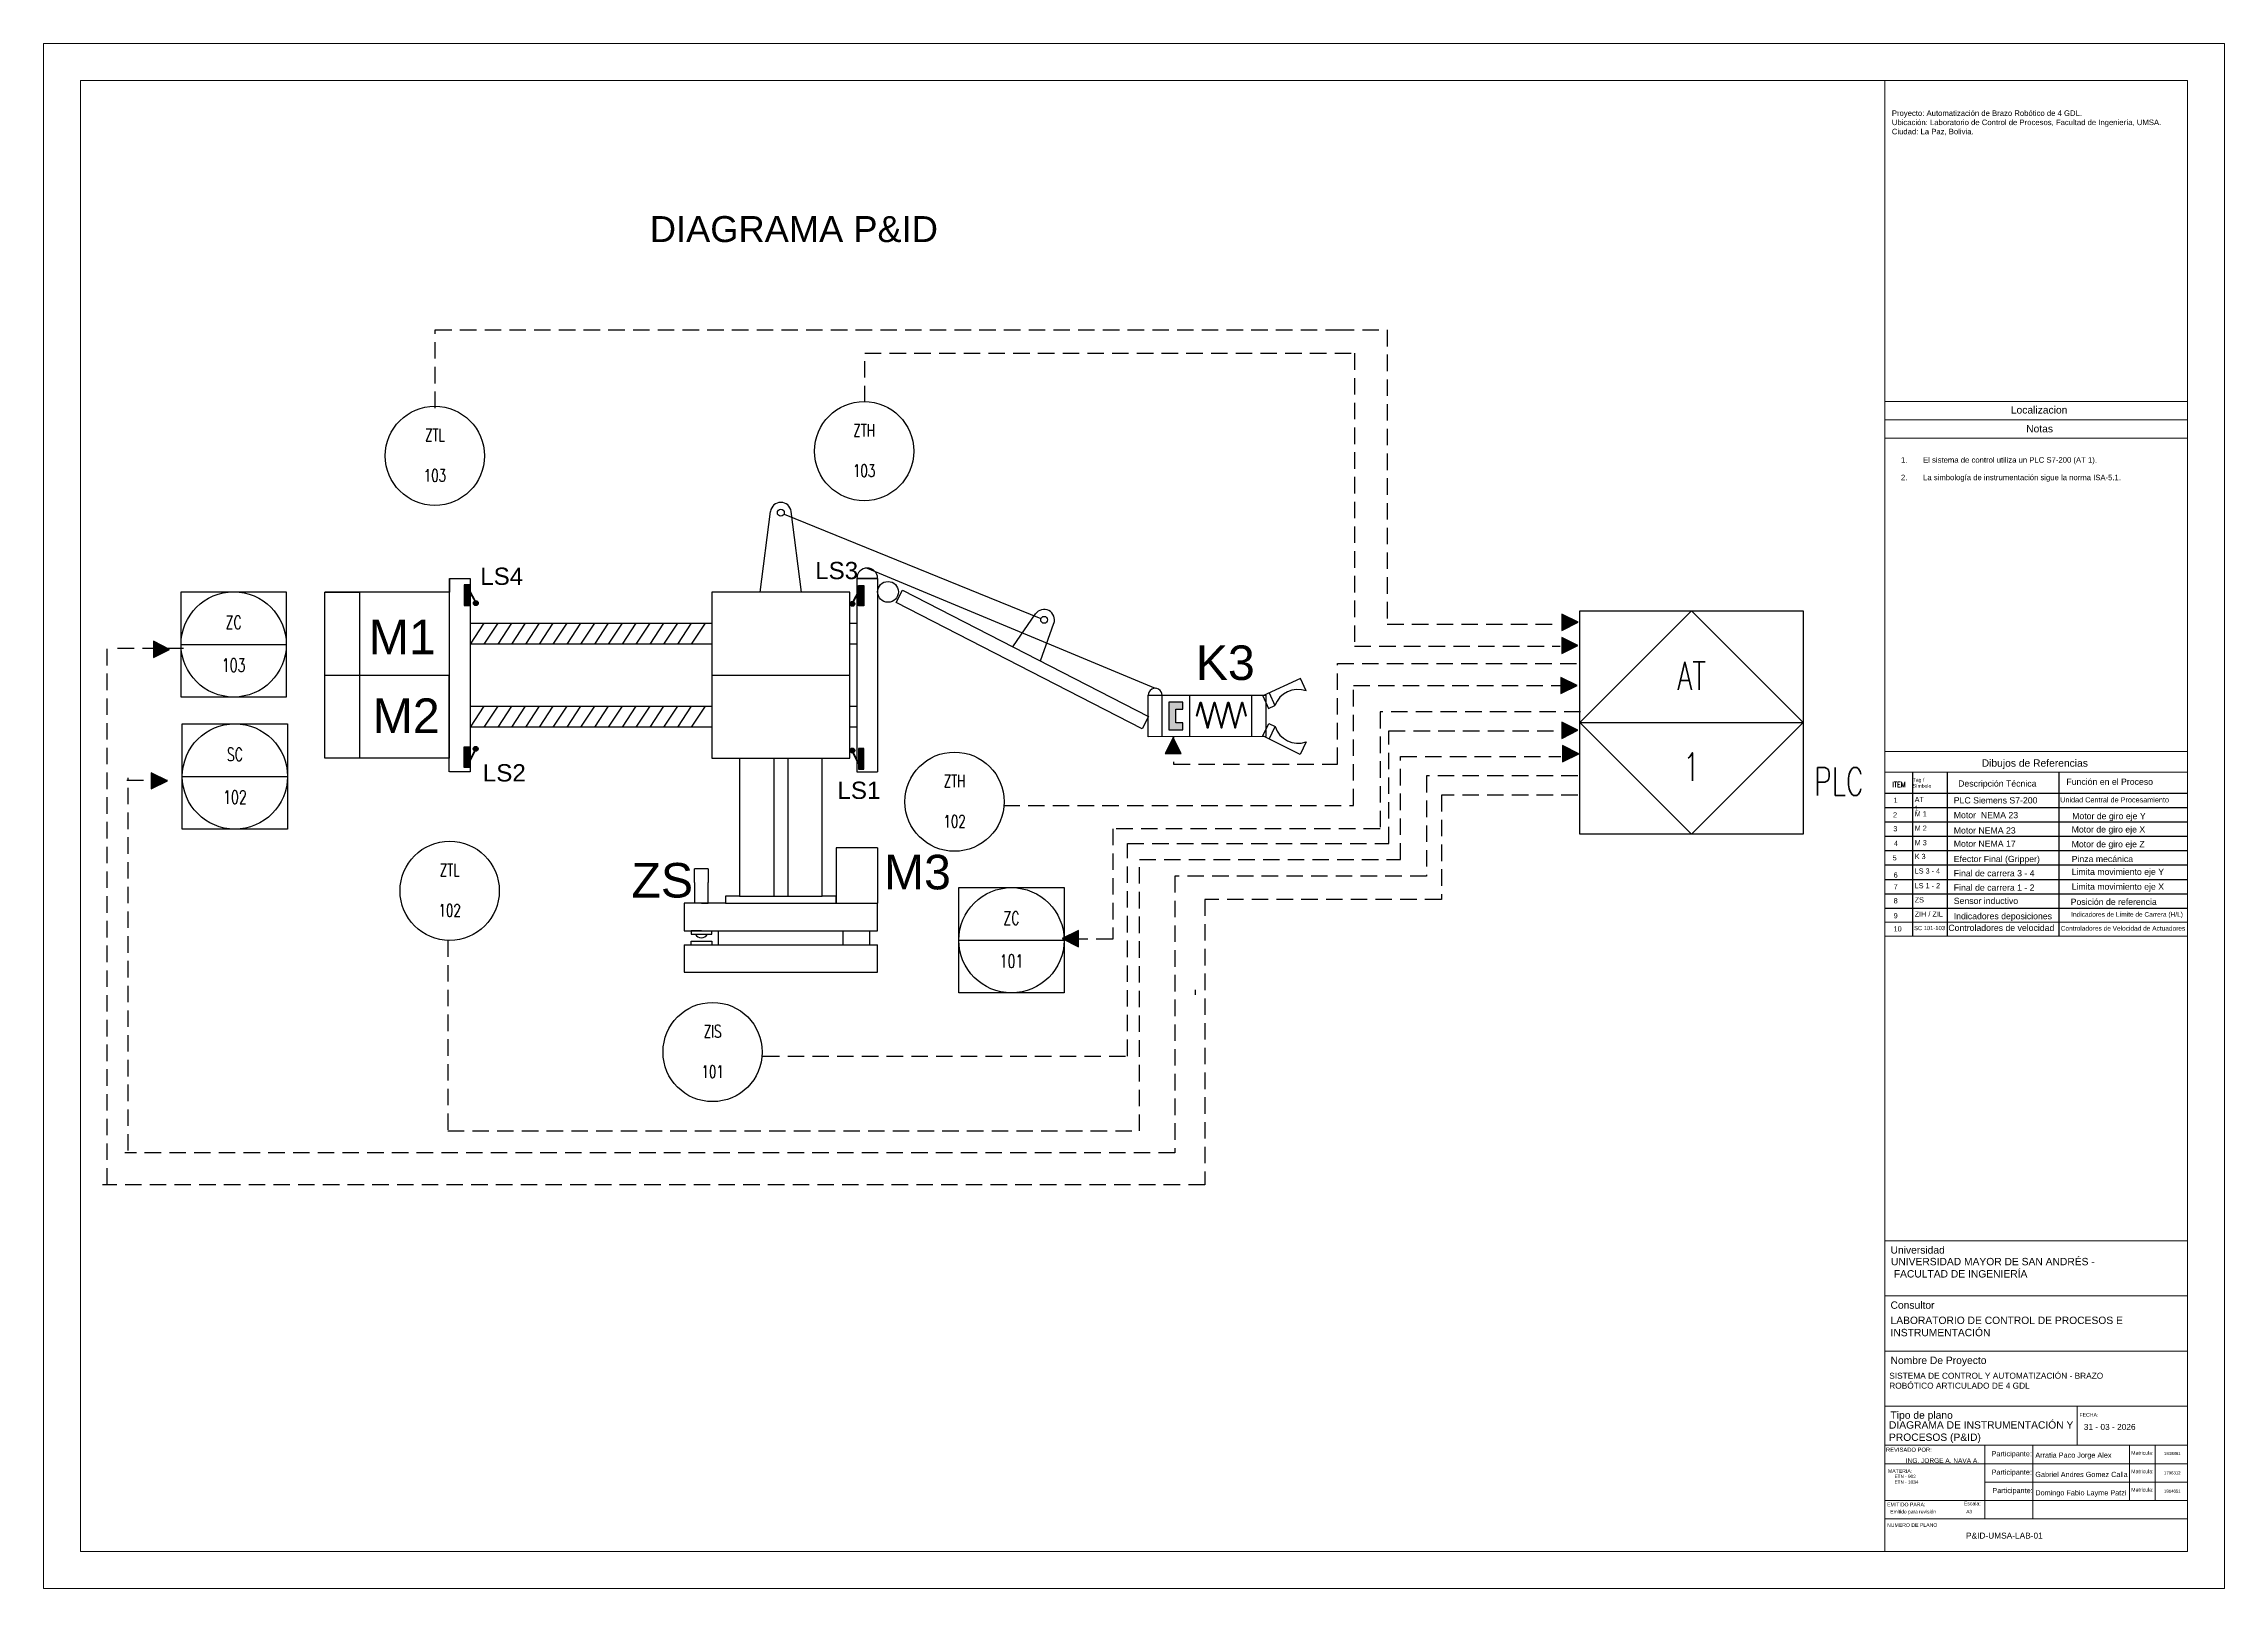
# Model space of a CAD drawing. Header units: millimetres. Extents: x 97 to 918, y 82 to 465.
# Drawn here: x 97.3 to 517.3, y 81.9 to 379.4 of the extents above; entities that cross this region are included whole.
import ezdxf
from ezdxf.enums import TextEntityAlignment as Align

# ---------------------------------------------------------------- set-up
doc = ezdxf.new("R2010")
doc.units = ezdxf.units.MM
doc.linetypes.add('HIDDEN2', pattern=[4.7625, 3.175, -1.5875])
for name, color, linetype in [('00_GENE_106_TEXT', 7, 'Continuous'), ('DESC', 255, 'HIDDEN2'), ('SYMS', 7, 'Continuous'), ('TAGS', 150, 'Continuous'), ('WIRES', 7, 'Continuous')]:
    doc.layers.add(name, color=color, linetype=linetype)
for name, color, linetype, lineweight in [('ALZADO_COTAS_DE_LAS_PLANTAS', 7, 'Continuous', 0), ('G-ANNO-TTLB', 7, 'Continuous', 9), ('G-ANNO-TTLB-MEDM', 7, 'Continuous', 9), ('G-ANNO-TTLB-THIN', 7, 'Continuous', 9)]:
    doc.layers.add(name, color=color, linetype=linetype, lineweight=lineweight)
doc.styles.add('Arial', font='arial.ttf', dxfattribs={"height": 0.2})
doc.styles.add('Arial_1', font='arial.ttf', dxfattribs={"height": 150})
doc.styles.add('Arial_2', font='arial.ttf', dxfattribs={"height": 1.5})
doc.styles.add('ROMANS-SP', font='romans.shx', dxfattribs={"width": 0.75})
doc.styles.get("Standard").update_dxf_attribs({"font": 'arial.ttf'})
doc.styles.add('WD', font='romans.shx')

# ---------------------------------------------------------------- blocks, each defined once
blk = doc.blocks.new('*U70')
at = {"color": 7, "true_color": 0xffffff}
blk.add_line((1.33, 2), (-1.33, -2), dxfattribs=at)
blk = doc.blocks.new('*U71')
at = {"color": 0, "linetype": 'ByBlock', "lineweight": -2, "transparency": 16777216}
for p in [(0, 0), (2.66, 0), (5.32, 0), (7.98, 0), (10.65, 0), (13.31, 0), (15.97, 0), (18.63, 0), (21.29, 0), (23.95, 0), (26.62, 0), (29.28, 0), (31.94, 0), (34.6, 0), (37.26, 0), (39.92, 0), (42.59, 0)]:
    blk.add_blockref('*U70', p, dxfattribs=at)
blk = doc.blocks.new('*U72')
at = {"color": 7, "true_color": 0xffffff}
blk.add_line((1.33, 2), (-1.33, -2), dxfattribs=at)
blk = doc.blocks.new('*U73')
at = {"color": 0, "linetype": 'ByBlock', "lineweight": -2, "transparency": 16777216}
for p in [(0, 0), (2.66, 0), (5.32, 0), (7.98, 0), (10.65, 0), (13.31, 0), (15.97, 0), (18.63, 0), (21.29, 0), (23.95, 0), (26.62, 0), (29.28, 0), (31.94, 0), (34.6, 0), (37.26, 0), (39.92, 0), (42.59, 0)]:
    blk.add_blockref('*U72', p, dxfattribs=at)
blk = doc.blocks.new('HIN1_INFRONT_MAIN_PLC')
for p, q in [((-0.5, -0.5), (-0.5, 0.5)), ((-0.5, 0.5), (0.5, 0.5)), ((0.5, 0.5), (0.5, -0.5)), ((0.5, -0.5), (-0.5, -0.5))]:
    blk.add_line(p, q)
at = {"ltscale": 0.127}
blk.add_line((-0.5, 0), (0.5, 0), dxfattribs=at)
at = {"ltscale": 25.4, "flags": 128}
blk.add_lwpolyline([(0, 0.5), (-0.5, 0), (0, -0.5), (0.5, 0)], close=True, dxfattribs=at)
at = {"ltscale": 3.2258, "flags": 128}
blk.add_lwpolyline([(0, 0.5), (-0.5, 0), (0, -0.5), (0.5, 0)], close=True, dxfattribs=at)
blk.add_lwpolyline([(0, 0.5), (-0.5, 0), (0, -0.5), (0.5, 0)], close=True, dxfattribs=at)
at = {"style": 'WD', "width": 0.7}
for tag, p, height in [('TERM04', (0.0207, 0.5306), 0.0625), ('X2TERM04', (0, 0.5), 0.005), ('X4TERM01', (-0.5, 0), 0.005), ('X1TERM03', (0.5, 0), 0.005), ('TERM03', (0.5222, 0.0184), 0.0625), ('RATING1', (0.5485, -0.1677), 0.125), ('DESC1', (0.5485, -0.3266), 0.125), ('DESC2', (0.5485, -0.5165), 0.125), ('X8TERM02', (0, -0.5), 0.005), ('TERM02', (0.0233, -0.5809), 0.0625), ('DESC3', (0.5485, -0.6975), 0.125), ('WDTAGALT', (0.5485, -0.8716), 0.125)]:
    blk.add_attdef(tag, p, '', height=height, dxfattribs=at)
for tag, height, p in [('INST', 0.125, (-0.5816, 0.4156)), ('LOC', 0.125, (-0.5816, 0.254)), ('TERM01', 0.0625, (-0.5242, 0.0184))]:
    blk.add_attdef(tag, text='', height=height, dxfattribs=at).set_placement(p, align=Align.RIGHT)
blk.add_attdef('XREF', text='', height=0.0625, rotation=0.0625, dxfattribs=at).set_placement((0.6297, 0.3767), align=Align.TOP_CENTER)
for tag, p in [('TAG1_PART1', (0, 0.147)), ('TAG1_PART2', (0, -0.2602))]:
    blk.add_attdef(tag, text='', height=0.125, dxfattribs=at).set_placement(p, align=Align.CENTER)
at = {"style": 'WD', "width": 0.7, "flags": 1}
for tag, p in [('WDTYPE', (-0.5767, -0.1697)), ('CAT', (-0.5871, -0.2531)), ('MFG', (-0.5859, -0.2796)), ('FAMILY', (-0.5789, -0.2227)), ('ASSYCODE', (-0.5662, -0.3061))]:
    blk.add_attdef(tag, text='', height=0.01, dxfattribs=at).set_placement(p, align=Align.CENTER)
blk = doc.blocks.new('HIN1_INFRONT_MAIN_C')
for p, q in [((-0.5, -0.5), (-0.5, 0.5)), ((-0.5, 0.5), (0.5, 0.5)), ((0.5, 0.5), (0.5, -0.5)), ((0.5, -0.5), (-0.5, -0.5))]:
    blk.add_line(p, q)
at = {"ltscale": 0.127}
blk.add_line((-0.5, 0), (0.5, 0), dxfattribs=at)
at = {"ltscale": 3.2258}
blk.add_circle((0, 0), 0.5, dxfattribs=at)
at = {"style": 'WD', "width": 0.7}
for tag, height, p in [('INST', 0.125, (-0.553, 0.447)), ('LOC', 0.125, (-0.553, 0.285)), ('TERM01', 0.0625, (-0.524, 0.018))]:
    blk.add_attdef(tag, text='', height=height, dxfattribs=at).set_placement(p, align=Align.RIGHT)
for tag, p, height in [('X2TERM04', (0, 0.5), 0.005), ('TERM04', (0.021, 0.531), 0.0625), ('X4TERM01', (-0.5, 0), 0.005), ('X1TERM03', (0.5, 0), 0.005), ('TERM03', (0.522, 0.018), 0.0625), ('RATING1', (0.526, -0.16), 0.125), ('DESC1', (0.526, -0.319), 0.125), ('DESC2', (0.526, -0.509), 0.125), ('X8TERM02', (0, -0.5), 0.005), ('TERM02', (0.023, -0.581), 0.0625), ('DESC3', (0.526, -0.69), 0.125), ('WDTAGALT', (0.526, -0.864), 0.125)]:
    blk.add_attdef(tag, p, '', height=height, dxfattribs=at)
for tag, p in [('TAG1_PART1', (0, 0.147)), ('TAG1_PART2', (0, -0.26))]:
    blk.add_attdef(tag, text='', height=0.125, dxfattribs=at).set_placement(p, align=Align.CENTER)
blk.add_attdef('XREF', text='', height=0.0625, rotation=0.0625, dxfattribs=at).set_placement((0.63, 0.377), align=Align.TOP_CENTER)
at = {"style": 'WD', "width": 0.7, "flags": 1}
for tag, p in [('WDTYPE', (-0.577, -0.17)), ('CAT', (-0.587, -0.253)), ('MFG', (-0.586, -0.28)), ('FAMILY', (-0.579, -0.223)), ('ASSYCODE', (-0.566, -0.306))]:
    blk.add_attdef(tag, text='', height=0.01, dxfattribs=at).set_placement(p, align=Align.CENTER)
blk = doc.blocks.new('HIN1_FIELD_MOUNT')
at = {"ltscale": 3.2258}
blk.add_circle((0, 0), 0.5, dxfattribs=at)
at = {"style": 'WD', "width": 0.7}
for tag, height, p in [('INST', 0.125, (-0.454, 0.471)), ('LOC', 0.125, (-0.454, 0.309)), ('TERM01', 0.0625, (-0.524, 0.018))]:
    blk.add_attdef(tag, text='', height=height, dxfattribs=at).set_placement(p, align=Align.RIGHT)
for tag, p, height in [('X2TERM04', (0, 0.5), 0.005), ('TERM04', (0.021, 0.531), 0.0625), ('X4TERM01', (-0.5, 0), 0.005), ('X1TERM03', (0.5, 0), 0.005), ('TERM03', (0.522, 0.018), 0.0625), ('RATING1', (0.513, -0.159), 0.125), ('DESC1', (0.513, -0.318), 0.125), ('DESC2', (0.513, -0.508), 0.125), ('X8TERM02', (0, -0.5), 0.005), ('TERM02', (0.023, -0.581), 0.0625), ('DESC3', (0.513, -0.688), 0.125), ('WDTAGALT', (0.513, -0.863), 0.125)]:
    blk.add_attdef(tag, p, '', height=height, dxfattribs=at)
for tag, p in [('TAG1_PART1', (0, 0.147)), ('TAG1_PART2', (0, -0.26))]:
    blk.add_attdef(tag, text='', height=0.125, dxfattribs=at).set_placement(p, align=Align.CENTER)
blk.add_attdef('XREF', text='', height=0.0625, rotation=0.0625, dxfattribs=at).set_placement((0.546, 0.412), align=Align.TOP_CENTER)
at = {"style": 'WD', "width": 0.7, "flags": 1}
for tag, p in [('WDTYPE', (-0.535, -0.17)), ('FAMILY', (-0.537, -0.223)), ('CAT', (-0.546, -0.253)), ('MFG', (-0.544, -0.28)), ('ASSYCODE', (-0.525, -0.306))]:
    blk.add_attdef(tag, text='', height=0.01, dxfattribs=at).set_placement(p, align=Align.CENTER)
blk = doc.blocks.new('HFA1_FLOW_ARROW_R_P')
blk.add_hatch(color=256).paths.add_polyline_path([(-0.125, 0.0625), (-0.125, -0.0625), (0, 0)])
blk.add_lwpolyline([(-0.125, -0.0625), (0, 0), (-0.125, 0.0625)], close=True)
at = {"style": 'WD', "flags": 1}
for tag, p in [('X4TERM01', (-0.125, 0)), ('X1TERM01', (0, 0))]:
    blk.add_attdef(tag, p, '', height=0.0075, dxfattribs=at)
blk = doc.blocks.new('HFA1_FLOW_ARROW_L_P')
blk.add_hatch(color=256).paths.add_polyline_path([(0.125, 0.0625), (0, 0), (0.125, -0.0625)])
blk.add_lwpolyline([(0.125, 0.0625), (0, 0), (0.125, -0.0625)], close=True)
at = {"style": 'WD', "flags": 1}
for tag, p in [('X4TERM01', (0, 0)), ('X1TERM01', (0.125, 0))]:
    blk.add_attdef(tag, p, '', height=0.0075, dxfattribs=at)
blk = doc.blocks.new('HFA1_FLOW_ARROW_UP_P')
blk.add_hatch(color=256).paths.add_polyline_path([(0, 0), (-0.0625, -0.125), (0.0625, -0.125)])
blk.add_lwpolyline([(0.0625, -0.125), (0, 0), (-0.0625, -0.125)], close=True)
at = {"style": 'WD', "flags": 1}
for tag, p in [('X2TERM01', (0, 0)), ('X8TERM01', (0, -0.125))]:
    blk.add_attdef(tag, p, '', height=0.0075, dxfattribs=at)

msp = doc.modelspace()

# ---------------------------------------------------------------- hatches: boundary and pattern name
h = msp.add_hatch(color=256)
h.dxf.hatch_style = 1
h.paths.add_polyline_path([(179.32, 275.16), (178.29, 275.16), (178.29, 271.19), (179.32, 271.19)])
h.paths.add_polyline_path([(179.31, 243.95), (178.28, 243.95), (178.28, 239.98), (179.31, 239.98)])
h.paths.add_polyline_path([(180.02, 243.55, 1), (180.96, 243.55, 1)])
h.paths.add_polyline_path([(180.04, 271.6, 1), (180.98, 271.6, 1)])
h.paths.add_polyline_path([(255.25, 243.63), (254.22, 243.63), (254.22, 239.67), (255.25, 239.67)])
h.paths.add_polyline_path([(252.57, 243.3), (252.57, 243.16, 0.925068), (253.5, 243.23, 0.925068)])
h.paths.add_polyline_path([(255.26, 275.04), (254.23, 275.04), (254.23, 271.07), (255.26, 271.07)])
h.paths.add_polyline_path([(253.51, 271.48, 1), (252.57, 271.48, 1)])
h = msp.add_hatch(color=256)
h.dxf.hatch_style = 1
h.paths.add_polyline_path([(179.32, 271.19), (178.29, 271.19), (178.29, 275.16), (179.32, 275.16)])
h.paths.add_polyline_path([(180.98, 271.6, -1), (180.04, 271.6, -1)])
h.paths.add_polyline_path([(180.42, 272.06, 0.06844), (180.3, 272.02), (179.32, 273.81), (179.32, 274.13)])
h = msp.add_hatch(color=256)
h.dxf.hatch_style = 1
h.paths.add_polyline_path([(179.32, 275.16), (178.29, 275.16), (178.29, 271.19), (179.32, 271.19)])
h.paths.add_polyline_path([(180.04, 271.6, 1), (180.98, 271.6, 1)])
h = msp.add_hatch(color=256)
h.dxf.hatch_style = 1
h.paths.add_polyline_path([(254.23, 271.07), (255.26, 271.07), (255.26, 275.04), (254.23, 275.04)])
h.paths.add_polyline_path([(252.57, 271.48, 1), (253.51, 271.48, 1)])
h.paths.add_polyline_path([(253.13, 271.94, -0.06844), (253.25, 271.9), (254.23, 273.69), (254.23, 274.01)])
h = msp.add_hatch(color=256)
h.dxf.hatch_style = 1
h.paths.add_polyline_path([(315.34, 251.22), (316.67, 251.22), (316.67, 252.55), (314.01, 252.55), (314.01, 249.89), (314.01, 247.23), (316.67, 247.23), (316.67, 248.56), (315.34, 248.56)])
h = msp.add_hatch(color=256)
h.dxf.hatch_style = 1
h.paths.add_polyline_path([(320.12, 252.3), (320.05, 252.56), (319.33, 249.89), (319.47, 249.89)])
h.paths.add_polyline_path([(320.19, 252.56), (320.12, 252.3), (320.77, 249.9), (320.91, 249.9)])
h.paths.add_polyline_path([(320.91, 249.9), (320.77, 249.9), (321.39, 247.59), (321.46, 247.85)])
h.paths.add_polyline_path([(322.78, 252.3), (322.72, 252.56), (322, 249.9), (322.14, 249.9)])
h.paths.add_polyline_path([(322.14, 249.9), (322, 249.9), (321.46, 247.85), (321.53, 247.59)])
h.paths.add_polyline_path([(322.85, 252.56), (322.78, 252.3), (323.43, 249.9), (323.57, 249.9)])
h.paths.add_polyline_path([(324.8, 249.9), (324.66, 249.9), (324.12, 247.85), (324.19, 247.59)])
h.paths.add_polyline_path([(323.57, 249.9), (323.43, 249.9), (324.05, 247.59), (324.12, 247.85)])
h.paths.add_polyline_path([(325.45, 252.3), (325.38, 252.56), (324.66, 249.9), (324.8, 249.9)])
h.paths.add_polyline_path([(325.52, 252.56), (325.45, 252.3), (326.09, 249.9), (326.23, 249.9)])
h.paths.add_polyline_path([(326.23, 249.9), (326.09, 249.9), (326.71, 247.59), (326.78, 247.85)])
h.paths.add_polyline_path([(327.47, 249.9), (327.33, 249.9), (326.78, 247.85), (326.85, 247.59)])
h.paths.add_polyline_path([(328.11, 252.3), (328.04, 252.56), (327.33, 249.9), (327.47, 249.9)])
h.paths.add_polyline_path([(325.52, 252.56), (325.38, 252.56), (325.45, 252.3)])
h.paths.add_polyline_path([(322.85, 252.56), (322.72, 252.56), (322.78, 252.3)])
h.paths.add_polyline_path([(320.19, 252.56), (320.05, 252.56), (320.12, 252.3)])
h.paths.add_polyline_path([(328.18, 252.56), (328.04, 252.56), (328.11, 252.3)])
h.paths.add_polyline_path([(328.18, 252.56), (328.11, 252.3), (328.75, 249.9), (328.89, 249.9)])
h.paths.add_polyline_path([(321.46, 247.85), (321.39, 247.59), (321.53, 247.59)])
h.paths.add_polyline_path([(324.12, 247.85), (324.05, 247.59), (324.19, 247.59)])
h.paths.add_polyline_path([(326.78, 247.85), (326.71, 247.59), (326.85, 247.59)])
h = msp.add_hatch(color=256)
h.dxf.hatch_style = 1
h.paths.add_polyline_path([(179.31, 243.95), (178.28, 243.95), (178.28, 239.98), (179.31, 239.98)])
h.paths.add_polyline_path([(180.96, 243.55, 1), (180.02, 243.55, 1)])
h.paths.add_polyline_path([(180.4, 243.08, -0.06844), (180.28, 243.12), (179.31, 241.33), (179.31, 241.02)])
h = msp.add_hatch(color=256)
h.dxf.hatch_style = 1
h.paths.add_polyline_path([(254.22, 243.63), (255.25, 243.63), (255.25, 239.67), (254.22, 239.67)])
h.paths.add_polyline_path([(252.56, 243.23, -1), (253.5, 243.23, -1)])
h.paths.add_polyline_path([(253.12, 242.77, 0.06844), (253.24, 242.81), (254.22, 241.02), (254.22, 240.7)])
h = msp.add_hatch(color=256)
h.dxf.hatch_style = 1
h.paths.add_polyline_path([(255.25, 243.63), (254.22, 243.63), (254.22, 239.67), (255.25, 239.67)])
h.paths.add_polyline_path([(252.57, 243.3), (252.57, 243.16, 0.925068), (253.5, 243.23, 0.925068)])

# ---------------------------------------------------------------- linework, layer by layer
for p, q in [((235.27, 273.72), (237.28, 289.28)), ((239.88, 288.77), (289.36, 268.66)), ((243.25, 273.72), (241.24, 289.28)), ((255.9, 278.37), (311.34, 255.21)), ((151.45, 241.78), (151.45, 273.72)), ((151.45, 241.78), (151.45, 273.72)), ((175.42, 273.72), (151.45, 273.72)), ((151.45, 273.72), (158.11, 273.72)), ((158.11, 273.72), (158.11, 241.78)), ((175.41, 239.12), (175.42, 276.38)), ((175.42, 276.38), (179.41, 276.38)), ((175.42, 276.38), (178.07, 276.38)), ((175.42, 276.38), (175.42, 273.72)), ((175.42, 276.38), (179.41, 276.38)), ((179.32, 274.13), (180.42, 272.06)), ((179.32, 273.81), (180.3, 272.02)), ((179.41, 276.38), (179.41, 239.12)), ((179.41, 276.38), (179.41, 263.07)), ((252.57, 273.72), (225.95, 273.72)), ((225.95, 273.72), (225.95, 241.78)), ((252.57, 241.78), (252.57, 273.72)), ((254.23, 274.01), (253.13, 271.94)), ((254.23, 273.69), (253.25, 271.9)), ((253.9, 276.38), (257.89, 276.38)), ((257.89, 276.38), (253.9, 276.38)), ((253.9, 276.38), (253.9, 273.39)), ((253.9, 273.09), (253.9, 241.61)), ((257.89, 276.38), (255.23, 276.38)), ((257.89, 276.38), (257.89, 239.12)), ((261.47, 271.73), (262.68, 274.09)), ((262.68, 274.09), (310.05, 249.81)), ((262.68, 274.09), (262.68, 274.09)), ((308.84, 247.44), (261.47, 271.73)), ((283.96, 263.19), (288.33, 269.54)), ((179.41, 267.73), (225.95, 267.73)), ((252.57, 267.73), (253.9, 267.73)), ((253.9, 267.73), (253.9, 263.73)), ((289.24, 260.48), (291.85, 267.73)), ((225.95, 263.73), (179.41, 263.73)), ((253.9, 263.73), (252.57, 263.73)), ((151.45, 257.75), (175.41, 257.74)), ((175.41, 257.74), (175.41, 241.78)), ((225.95, 257.75), (252.57, 257.75)), ((339.33, 257.11), (332.08, 253.77)), ((340.45, 254.7), (339.33, 257.11)), ((310.01, 253.88), (332.64, 253.89)), ((310.02, 245.9), (310.01, 253.88)), ((312.68, 245.9), (312.68, 253.88)), ((316.67, 252.55), (314.01, 252.55)), ((314.01, 252.55), (314.01, 249.89)), ((316.67, 251.22), (316.67, 252.55)), ((318, 245.9), (318, 253.89)), ((319.33, 249.89), (320.05, 252.56)), ((319.47, 249.89), (320.19, 252.56)), ((320.05, 252.56), (321.39, 247.59)), ((320.05, 252.56), (320.19, 252.56)), ((320.19, 252.56), (321.53, 247.59)), ((321.39, 247.59), (322.72, 252.56)), ((321.53, 247.59), (322.85, 252.56)), ((322.72, 252.56), (324.05, 247.59)), ((322.72, 252.56), (322.85, 252.56)), ((322.85, 252.56), (324.19, 247.59)), ((324.05, 247.59), (325.38, 252.56)), ((324.19, 247.59), (325.52, 252.56)), ((325.38, 252.56), (326.71, 247.59)), ((325.38, 252.56), (325.52, 252.56)), ((325.52, 252.56), (326.85, 247.59)), ((326.71, 247.59), (328.04, 252.56)), ((326.85, 247.59), (328.18, 252.56)), ((328.04, 252.56), (328.75, 249.9)), ((328.04, 252.56), (328.18, 252.56)), ((328.18, 252.56), (328.89, 249.9)), ((329.98, 245.91), (329.98, 253.89)), ((332.08, 253.77), (333.2, 251.35)), ((332.64, 253.89), (332.64, 245.91)), ((333.29, 254.33), (334.4, 251.91)), ((179.41, 251.76), (225.95, 251.76)), ((252.57, 251.76), (253.9, 251.76)), ((253.9, 251.76), (253.9, 247.76)), ((310.05, 249.81), (308.84, 247.44)), ((314.01, 249.89), (314.01, 247.23)), ((315.34, 248.56), (315.34, 251.22)), ((315.34, 251.22), (316.67, 251.22)), ((316.67, 248.56), (315.34, 248.56)), ((316.67, 247.23), (316.67, 248.56)), ((319.33, 249.89), (319.47, 249.89)), ((320.77, 249.9), (320.91, 249.9)), ((322, 249.9), (322.14, 249.9)), ((323.43, 249.9), (323.57, 249.9)), ((324.66, 249.9), (324.8, 249.9)), ((326.09, 249.9), (326.23, 249.9)), ((327.33, 249.9), (327.47, 249.9)), ((328.75, 249.9), (328.89, 249.9)), ((332.09, 246.04), (333.27, 248.42)), ((333.2, 251.35), (334.4, 251.91)), ((333.27, 248.42), (334.47, 247.83)), ((333.29, 245.45), (334.47, 247.83)), ((225.95, 247.76), (179.41, 247.76)), ((253.9, 247.76), (252.57, 247.76)), ((332.64, 245.91), (310.02, 245.9)), ((314.01, 247.23), (316.67, 247.23)), ((321.39, 247.59), (321.53, 247.59)), ((324.05, 247.59), (324.19, 247.59)), ((326.71, 247.59), (326.85, 247.59)), ((339.25, 242.49), (332.09, 246.04)), ((340.43, 244.88), (339.25, 242.49)), ((175.41, 241.78), (151.45, 241.78)), ((175.41, 239.12), (175.41, 241.78)), ((179.31, 241.34), (180.28, 243.12)), ((179.31, 241.02), (180.4, 243.08)), ((225.95, 241.78), (252.57, 241.78)), ((225.95, 241.78), (232.61, 241.78)), ((231.28, 241.78), (231.28, 215.16)), ((237.93, 241.78), (237.93, 215.16)), ((240.59, 241.78), (240.59, 215.16)), ((247.25, 215.16), (247.25, 241.78)), ((254.22, 240.7), (253.12, 242.77)), ((254.22, 241.02), (253.24, 242.81)), ((253.9, 241.3), (253.9, 239.12)), ((179.41, 239.12), (175.42, 239.12)), ((253.9, 239.12), (257.89, 239.12)), ((257.89, 224.48), (249.91, 224.48)), ((249.91, 224.48), (249.91, 213.83)), ((257.89, 224.48), (257.89, 213.83)), ((225.29, 220.48), (222.63, 220.48)), ((222.63, 217.82), (222.63, 220.48)), ((225.29, 220.48), (225.29, 217.82)), ((222.63, 217.82), (222.63, 213.83)), ((225.29, 213.83), (225.29, 217.82)), ((231.28, 215.16), (228.61, 215.16)), ((228.61, 215.16), (228.61, 213.83)), ((231.28, 215.16), (247.25, 215.16)), ((249.91, 215.16), (247.25, 215.16)), ((249.91, 213.83), (249.91, 215.16)), ((228.61, 213.83), (220.63, 213.83)), ((220.63, 213.83), (220.63, 208.51)), ((223.96, 213.83), (225.29, 213.83)), ((228.61, 213.83), (247.25, 213.83)), ((247.25, 213.83), (249.91, 213.83)), ((249.91, 213.83), (257.89, 213.83)), ((249.91, 213.83), (249.91, 213.83)), ((257.89, 208.51), (257.89, 213.83)), ((220.63, 208.51), (257.89, 208.51)), ((220.63, 205.84), (220.63, 200.52)), ((220.63, 205.84), (257.89, 205.84)), ((223.96, 208.51), (221.96, 208.51)), ((221.96, 208.51), (221.96, 207.84)), ((221.96, 207.84), (225.95, 207.84)), ((221.96, 205.84), (221.96, 206.51)), ((221.96, 206.51), (225.95, 206.51)), ((225.95, 207.84), (225.95, 208.51)), ((225.95, 206.51), (225.95, 205.84)), ((227.28, 205.84), (227.28, 208.51)), ((251.24, 205.84), (251.24, 208.51)), ((256.37, 205.86), (256.37, 208.46)), ((257.89, 200.52), (257.89, 205.84)), ((220.63, 200.52), (255.23, 200.52)), ((255.23, 200.52), (257.89, 200.52))]:
    msp.add_line(p, q)
for points in [[(178.29, 271.19), (179.32, 271.19), (179.32, 275.16), (178.29, 275.16)], [(255.26, 271.07), (254.23, 271.07), (254.23, 275.04), (255.26, 275.04)], [(178.28, 243.95), (179.31, 243.95), (179.31, 239.98), (178.28, 239.98)], [(255.25, 243.63), (254.22, 243.63), (254.22, 239.67), (255.25, 239.67)]]:
    msp.add_lwpolyline(points, close=True)
for points in [[(457.2, 239.06), (457.2, 207.42)], [(463.86, 239.1), (463.86, 207.53)], [(485.41, 238.97), (485.41, 207.42)], [(451.94, 235), (510.25, 235)], [(451.94, 232.23), (510.25, 232.23)], [(451.94, 229.47), (510.25, 229.47)], [(451.94, 226.71), (510.25, 226.71)], [(451.94, 223.95), (510.25, 223.95)], [(451.94, 221.19), (510.25, 221.19)], [(451.94, 218.42), (510.25, 218.42)], [(451.94, 215.66), (510.25, 215.66)], [(451.94, 212.9), (510.25, 212.9)]]:
    msp.add_lwpolyline(points)
for centre, radius in [((239.26, 289.02), 0.665), ((259.9, 273.78), 2), ((180.51, 271.6), 0.47), ((253.04, 271.48), 0.47), ((289.97, 268.4), 0.665), ((180.49, 243.55), 0.47), ((253.03, 243.23), 0.47)]:
    msp.add_circle(centre, radius)
for centre, radius, start, end in [((239.26, 289.02), 2, 7.3702, 172.6298), ((255.9, 276.38), 2, 360, 180), ((289.97, 268.4), 2, 340.2259, 145.4855), ((311.35, 253.88), 1.33, 0.0535, 180.0535), ((338.82, 250.28), 4.71, 69.7485, 159.7485), ((338.92, 249.34), 4.71, 198.661, 288.661), ((223.96, 208.51), 1.33, 210, 330)]:
    msp.add_arc(centre, radius, start, end)
at = {"layer": 'ALZADO_COTAS_DE_LAS_PLANTAS'}
msp.add_lwpolyline([(104.36, 88.97), (104.36, 372.28)], dxfattribs=at)
at = {"layer": 'DESC', "color": 85, "true_color": 0x58ba48}
for p, q in [((172.7, 309.17), (172.7, 324.23)), ((172.7, 324.23), (346.52, 324.23)), ((346.52, 324.23), (356.05, 324.23)), ((356.05, 324.23), (356.05, 267.55)), ((255.44, 310.3), (255.44, 319.72)), ((255.44, 319.72), (349.74, 319.72)), ((349.74, 319.72), (349.74, 263.36)), ((356.05, 267.55), (389.24, 267.55)), ((349.74, 263.36), (389.37, 263.36)), ((349.52, 232.67), (349.52, 255.78)), ((349.52, 255.78), (389.5, 255.78)), ((356.35, 225.35), (356.35, 247.02)), ((356.35, 247.02), (389.48, 247.02)), ((358.59, 222.23), (358.59, 242.11)), ((358.59, 242.11), (389.46, 242.11)), ((282.12, 232.67), (349.52, 232.67)), ((306.02, 184.4), (306.02, 225.35)), ((306.02, 225.35), (356.35, 225.35)), ((308.31, 169.98), (308.31, 222.23)), ((308.31, 222.23), (358.59, 222.23)), ((175.1, 206.68), (175.1, 169.98)), ((235.82, 184.4), (306.02, 184.4)), ((175.1, 169.98), (308.31, 169.98))]:
    msp.add_line(p, q, dxfattribs=at)
at = {"layer": 'DESC', "color": 41, "true_color": 0xf4ee51}
for p, q in [((109.51, 159.62), (109.51, 262.94)), ((111.53, 262.94), (124.66, 262.94)), ((346.46, 240.62), (346.46, 259.96)), ((346.46, 259.96), (393.13, 259.96)), ((393.29, 250.68), (354.67, 250.68)), ((354.67, 250.68), (354.67, 228.18)), ((314.91, 240.62), (346.46, 240.62)), ((113.33, 237.52), (121.13, 237.52)), ((113.55, 166.2), (113.55, 237.95)), ((392.75, 238.34), (363.61, 238.34)), ((363.61, 238.34), (363.61, 219.07)), ((392.75, 234.65), (366.48, 234.65)), ((366.48, 234.65), (366.48, 214.56)), ((354.67, 228.18), (303.18, 228.18)), ((303.18, 228.18), (303.18, 206.88)), ((363.61, 219.07), (315.17, 219.07)), ((315.17, 219.07), (315.17, 165.77)), ((366.48, 214.56), (320.92, 214.56)), ((320.92, 214.56), (320.92, 159.62)), ((303.18, 206.88), (294.33, 206.88)), ((315.17, 165.77), (112.93, 165.77)), ((320.92, 159.62), (108.62, 159.62))]:
    msp.add_line(p, q, dxfattribs=at)
at = {"layer": 'DESC'}
msp.add_line((314.91, 245.81), (314.91, 240.62), dxfattribs=at)
at = {"layer": 'G-ANNO-TTLB'}
for p, q in [((451.89, 310.44), (510.19, 310.44)), ((451.89, 306.9), (510.19, 306.9)), ((510.19, 210.15), (451.89, 210.15)), ((510.19, 207.51), (451.89, 207.51)), ((510.19, 138.22), (451.89, 138.22)), ((510.19, 127.59), (451.89, 127.59)), ((510.19, 116.97), (451.89, 116.97)), ((488.95, 116.97), (488.95, 109.44)), ((510.19, 109.44), (451.89, 109.44)), ((471.13, 109.44), (471.13, 95.28)), ((480.36, 109.44), (480.36, 95.28)), ((498.99, 109.44), (498.99, 98.82)), ((503.96, 109.44), (503.96, 98.82)), ((451.89, 105.9), (510.19, 105.9)), ((471.09, 102.36), (510.19, 102.36)), ((451.89, 98.82), (510.19, 98.82)), ((451.89, 95.28), (510.19, 95.28)), ((104.36, 88.97), (510.19, 88.97))]:
    msp.add_line(p, q, dxfattribs=at)
at = {"layer": 'G-ANNO-TTLB-MEDM'}
for p, q in [((104.36, 372.28), (510.19, 372.28)), ((451.89, 372.28), (451.89, 88.97)), ((510.19, 372.28), (510.19, 88.97)), ((451.89, 303.36), (510.19, 303.36)), ((451.89, 243.02), (510.19, 243.02))]:
    msp.add_line(p, q, dxfattribs=at)
at = {"layer": 'G-ANNO-TTLB-THIN'}
for p, q in [((97.28, 379.36), (97.28, 81.89)), ((517.28, 379.36), (97.28, 379.36)), ((517.28, 81.89), (517.28, 379.36)), ((451.89, 239.06), (510.19, 239.06)), ((451.89, 148.84), (510.19, 148.84)), ((97.28, 81.89), (517.28, 81.89))]:
    msp.add_line(p, q, dxfattribs=at)
at = {"layer": 'WIRES'}
msp.add_line((319.11, 196.2), (319.11, 197.16), dxfattribs=at)

# ---------------------------------------------------------------- block references
for name, p in [('*U71', (180.74, 265.73)), ('*U73', (180.74, 249.76))]:
    msp.add_blockref(name, p)
at = {"layer": 'SYMS'}
ref = msp.add_blockref('HIN1_FIELD_MOUNT', (172.64, 299.98), dxfattribs=dict(at, xscale=19.10719366856292, yscale=19.10719366856292, zscale=19.10719366856292))
ref.add_attrib('TAG1_PART1', 'ZTL', dxfattribs={"layer": 'TAGS', "height": 2.388, "style": 'WD', "width": 0.7}).set_placement((172.64, 302.79), align=Align.CENTER)
ref.add_attrib('TAG1_PART2', '103', dxfattribs={"layer": 'TAGS', "height": 2.388, "style": 'WD', "width": 0.7}).set_placement((172.64, 295.01), align=Align.CENTER)
ref = msp.add_blockref('HIN1_FIELD_MOUNT', (255.3, 300.89), dxfattribs=dict(at, xscale=19.10719366856292, yscale=19.10719366856292, zscale=19.10719366856292))
ref.add_attrib('TAG1_PART1', 'ZTH', dxfattribs={"layer": 'TAGS', "height": 2.388, "style": 'WD', "width": 0.7}).set_placement((255.3, 303.7), align=Align.CENTER)
ref.add_attrib('TAG1_PART2', '103', dxfattribs={"layer": 'TAGS', "height": 2.388, "style": 'WD', "width": 0.7}).set_placement((255.3, 295.92), align=Align.CENTER)
ref = msp.add_blockref('HIN1_INFRONT_MAIN_C', (133.88, 263.66), dxfattribs=dict(at, xscale=20.26595527671378, yscale=20.26595527671378, zscale=20.26595527671378))
ref.add_attrib('TAG1_PART1', 'ZC', dxfattribs={"layer": 'TAGS', "height": 2.533, "style": 'WD', "width": 0.7}).set_placement((133.88, 266.64), align=Align.CENTER)
ref.add_attrib('TAG1_PART2', '103', dxfattribs={"layer": 'TAGS', "height": 2.533, "style": 'WD', "width": 0.7}).set_placement((133.88, 258.39), align=Align.CENTER)
at = {"layer": 'SYMS', "color": 114, "true_color": 0x139b48, "xscale": 25, "yscale": 25, "zscale": 25}
for p in [(392.82, 267.92), (392.77, 263.45)]:
    msp.add_blockref('HFA1_FLOW_ARROW_R_P', p, dxfattribs=at)
at = {"layer": 'SYMS'}
ref = msp.add_blockref('HIN1_INFRONT_MAIN_PLC', (414.67, 248.6), dxfattribs=dict(at, xscale=43.00579642960898, yscale=43.00579642960898, zscale=43.00579642960898))
ref.add_attrib('TAG1_PART1', 'AT', dxfattribs={"layer": 'TAGS', "height": 5.376, "style": 'WD', "width": 0.7}).set_placement((414.67, 254.92), align=Align.CENTER)
ref.add_attrib('TAG1_PART2', '1', dxfattribs={"layer": 'TAGS', "height": 5.38, "style": 'WD', "width": 0.7}).set_placement((414.67, 237.41), align=Align.CENTER)
ref.add_attrib('DESC1', 'PLC', (438.26, 234.56), dxfattribs={"layer": 'DESC', "height": 5.376, "style": 'WD', "width": 0.7})
at = {"layer": 'SYMS', "xscale": 25, "yscale": 25, "zscale": 25}
for name, p in [('HFA1_FLOW_ARROW_R_P', (121.54, 262.7)), ('HFA1_FLOW_ARROW_R_P', (121.11, 237.4)), ('HFA1_FLOW_ARROW_L_P', (293.44, 207.02))]:
    msp.add_blockref(name, p, dxfattribs=at)
at = {"layer": 'SYMS', "color": 85, "true_color": 0x58ba48, "xscale": 25, "yscale": 25, "zscale": 25}
for name, p in [('HFA1_FLOW_ARROW_R_P', (392.62, 255.75)), ('HFA1_FLOW_ARROW_R_P', (392.77, 247.14)), ('HFA1_FLOW_ARROW_UP_P', (314.83, 245.76)), ('HFA1_FLOW_ARROW_R_P', (392.92, 242.61))]:
    msp.add_blockref(name, p, dxfattribs=at)
at = {"layer": 'SYMS'}
ref = msp.add_blockref('HIN1_INFRONT_MAIN_C', (134.12, 238.24), dxfattribs=dict(at, xscale=20.26595527671378, yscale=20.26595527671378, zscale=20.26595527671378))
ref.add_attrib('TAG1_PART1', 'SC', dxfattribs={"layer": 'TAGS', "height": 2.533, "style": 'WD', "width": 0.7}).set_placement((134.12, 241.22), align=Align.CENTER)
ref.add_attrib('TAG1_PART2', '102', dxfattribs={"layer": 'TAGS', "height": 2.533, "style": 'WD', "width": 0.7}).set_placement((134.12, 232.97), align=Align.CENTER)
ref = msp.add_blockref('HIN1_FIELD_MOUNT', (272.72, 233.38), dxfattribs=dict(at, xscale=19.10719366856292, yscale=19.10719366856292, zscale=19.10719366856292))
ref.add_attrib('TAG1_PART1', 'ZTH', dxfattribs={"layer": 'TAGS', "height": 2.388, "style": 'WD', "width": 0.7}).set_placement((272.72, 236.19), align=Align.CENTER)
ref.add_attrib('TAG1_PART2', '102', dxfattribs={"layer": 'TAGS', "height": 2.388, "style": 'WD', "width": 0.7}).set_placement((272.72, 228.41), align=Align.CENTER)
ref = msp.add_blockref('HIN1_FIELD_MOUNT', (175.48, 216.22), dxfattribs=dict(at, xscale=19.10719366856292, yscale=19.10719366856292, zscale=19.10719366856292))
ref.add_attrib('TAG1_PART1', 'ZTL', dxfattribs={"layer": 'TAGS', "height": 2.388, "style": 'WD', "width": 0.7}).set_placement((175.48, 219.02), align=Align.CENTER)
ref.add_attrib('TAG1_PART2', '102', dxfattribs={"layer": 'TAGS', "height": 2.388, "style": 'WD', "width": 0.7}).set_placement((175.48, 211.25), align=Align.CENTER)
ref = msp.add_blockref('HIN1_INFRONT_MAIN_C', (283.68, 206.7), dxfattribs=dict(at, xscale=20.26595527671378, yscale=20.26595527671378, zscale=20.26595527671378))
ref.add_attrib('TAG1_PART1', 'ZC', dxfattribs={"layer": 'TAGS', "height": 2.533, "style": 'WD', "width": 0.7}).set_placement((283.68, 209.67), align=Align.CENTER)
ref.add_attrib('TAG1_PART2', '101', dxfattribs={"layer": 'TAGS', "height": 2.533, "style": 'WD', "width": 0.7}).set_placement((283.68, 201.42), align=Align.CENTER)
ref = msp.add_blockref('HIN1_FIELD_MOUNT', (226.12, 185.17), dxfattribs=dict(at, xscale=19.10719366856292, yscale=19.10719366856292, zscale=19.10719366856292))
ref.add_attrib('TAG1_PART1', 'ZIS', dxfattribs={"layer": 'TAGS', "height": 2.388, "style": 'WD', "width": 0.7}).set_placement((226.12, 187.98), align=Align.CENTER)
ref.add_attrib('TAG1_PART2', '101', dxfattribs={"layer": 'TAGS', "height": 2.388, "style": 'WD', "width": 0.7}).set_placement((226.12, 180.2), align=Align.CENTER)

# ---------------------------------------------------------------- texts
at = {"color": 7, "true_color": 0xffffff, "insert": (214.03, 346.15), "char_height": 5, "attachment_point": 1}
msp.add_mtext_dynamic_manual_height_columns('{\\C85;\\c4766296;DIAGRAMA P&ID}', width=163.6226, gutter_width=12.5, heights=[0], dxfattribs=at)
at = {"attachment_point": 1}
for s, width, gutter_width, heights, insert, char_height in [('{\\C152;\\c12285479;LS4}', 25.2829, 16.64, [0], (181.37, 278.46), 3.327), ('{\\C152;\\c12285479;LS3}', 25.2829, 16.64, [0], (245.88, 279.56), 3.327), ('{\\C152;\\c12285479;M1}', 13.3485, 16.64, [3.05], (159.9, 268.43), 6.654), ('{\\C152;\\c12285479;K3}', 13.3485, 16.64, [3.05], (319.17, 263.47), 6.654), ('{\\C152;\\c12285479;M2}', 13.3485, 16.64, [3.05], (160.64, 253.27), 6.654), ('{\\C152;\\c12285479;LS2}', 25.2829, 16.64, [0], (181.87, 240.6), 3.327), ('{\\C152;\\c12285479;LS1}', 25.2829, 16.64, [0], (250.17, 237.24), 3.327), ('{\\C152;\\c12285479;M3}', 13.3485, 16.64, [3.05], (259.11, 223.15), 6.654), ('{\\C152;\\c12285479;ZS}', 13.3485, 16.64, [3.05], (210.48, 221.58), 6.654), ('{\\H0.55565x;UNIVERSIDAD MAYOR DE SAN ANDRÉS -\\P FACULTAD DE INGENIERÍA}', 87.0495, 19.58, [8.74], (453.06, 145.53), 2.5492), ('{\\H0.55565x;LABORATORIO DE CONTROL DE PROCESOS E \\PINSTRUMENTACIÓN}', 79.4975, 19.58, [8.13], (452.98, 134.22), 2.5492), ('SISTEMA DE CONTROL Y AUTOMATIZACIÓN - BRAZO ROBÓTICO ARTICULADO DE 4 GDL', 49.5119, 8.81, [5.96], (452.73, 123.41), 1.147), ('{\\H1.23497x;DIAGRAMA DE INSTRUMENTACIÓN Y PROCESOS (P&ID)}', 40.2424, 8.81, [5.17], (452.68, 114.07), 1.147), ('31 - 03 - 2026', 13.3465, 0.708, [2.13], (490.2, 113.56), 1.147), ('ING. JORGE A. NAVA A.', 19.7195, 0.708, [3.15], (455.92, 106.95), 0.9), ('Arratia Paco Jorge Alex', 19.7195, 0.708, [3.15], (480.87, 108.05), 1), ('1838861', 19.7195, 0.708, [3.15], (505.65, 108.16), 0.585), ('ETN - 902\\PETN - 1034', 13.3465, 0.708, [2.13], (453.74, 103.77), 0.645), ('Gabriel Andres Gomez Calla', 19.7195, 0.708, [3.15], (480.87, 104.33), 1), ('Domingo Fabio Layme Patzi', 19.7195, 0.708, [3.15], (480.87, 100.8), 1), ('1796312', 19.7195, 0.708, [3.15], (505.65, 104.43), 0.585), ('1814651', 19.7195, 0.708, [3.15], (505.65, 100.91), 0.585), ('Emitido para revisión ', 19.7195, 0.708, [3.15], (452.93, 96.99), 0.6759), ('A3', 13.3465, 0.708, [2.13], (467.57, 97.01), 0.645), ('^IP&ID-UMSA-LAB-01', 13.3465, 0.708, [2.13], (467.52, 92.62), 1.147)]:
    msp.add_mtext_dynamic_manual_height_columns(s, width=width, gutter_width=gutter_width, heights=heights, dxfattribs=dict(at, insert=insert, char_height=char_height))
at = {"layer": '00_GENE_106_TEXT', "style": 'ROMANS-SP', "width": 0.75}
msp.add_text('ITEM', height=1.014, rotation=359.9973, dxfattribs=at).set_placement((453.33, 236.19))
at = {"layer": 'DESC', "attachment_point": 1}
for s, width, heights, insert, char_height in [('Tag / \\PSímbolo', 3.68, [2.8], (457.25, 237.94), 0.7), ('Función en el Proceso', 17.9855, [0.374], (486.85, 237.82), 1.2), ('2', 0.3062, [0], (453.46, 231.34), 1), ('1', 3.2717, [0], (453.58, 234.17), 1), ('AT 1', 2.7134, [1.24], (457.63, 234.3), 1), ('AT 1', 2.7134, [1.24], (457.63, 234.3), 1), ('M 1', 2.7134, [1.24], (457.63, 231.54), 1), ('{\\H0.48x;PLC Siemens S7-200}', 19.1857, [0], (465.16, 234.24), 2.5), ('{\\H0.48x;Motor  NEMA 23}', 19.1857, [0], (465.16, 231.4), 2.5), ('Unidad Central de Procesamiento', 25.4921, [1.42], (485.65, 234.24), 1), ('{\\H0.48x;Motor de giro eje Y}', 19.1857, [0], (487.96, 231.21), 2.5), ('3', 1.5428, [0], (453.52, 228.68), 1), ('M 2', 2.7134, [1.24], (457.63, 228.78), 1), ('{\\H0.48x;Motor NEMA 23}', 19.1857, [1.23], (465.16, 228.45), 2.5), ('{\\H0.48x;Motor de giro eje X}', 19.1857, [0], (487.86, 228.64), 2.5), ('5', 1.6689, [0], (453.39, 223.08), 1), ('M 3 ', 2.7134, [1.24], (457.63, 225.98), 1), ('K 3', 2.7134, [1.24], (457.63, 223.34), 1), ('{\\H0.48x;Motor NEMA 17}', 19.1857, [0], (465.16, 225.89), 2.5), ('{\\H0.48x;Efector Final (Gripper)}', 19.1857, [0], (465.16, 222.95), 2.5), ('{\\H0.48x;Motor de giro eje Z}', 19.1857, [0], (487.86, 225.8), 2.5), ('{\\H0.48x;Pinza mecánica }', 19.1857, [0], (487.86, 222.95), 2.5), ('6', 1.7229, [0], (453.58, 219.75), 1), ('LS 3 - 4', 5.1207, [1.58], (457.63, 220.54), 1), ('{\\H0.48x;Final de carrera 3 - 4}', 19.1857, [0], (465.16, 220.2), 2.5), ('{\\H0.48x;Limita movimiento eje Y}', 19.1857, [0], (487.86, 220.48), 2.5), ('8', 3.2717, [0], (453.58, 214.81), 1), ('7', 3.2717, [0], (453.58, 217.49), 1), ('ZS', 3.716, [1.24], (457.63, 214.98), 1), ('LS 1 - 2', 4.9766, [1.21], (457.63, 217.7), 1), ('{\\H0.48x;Sensor inductivo}', 19.1857, [0], (465.16, 214.88), 2.5), ('{\\H0.48x;Final de carrera 1 - 2}', 19.1857, [0], (465.16, 217.44), 2.5), ('{\\H0.48x;Posición de referencia }', 19.1857, [0], (487.67, 214.69), 2.5), ('{\\H0.48x;Limita movimiento eje X}', 19.1857, [0], (487.86, 217.63), 2.5), ('9', 3.2717, [0], (453.58, 211.93), 1), ('ZIH / ZIL', 5.3836, [1.45], (457.63, 212.23), 1), ('{\\H0.48x;Indicadores deposiciones }', 19.1857, [0], (465.16, 211.94), 2.5), ('Indicadores de Límite de Carrera (H/L)', 26.1606, [1.24], (487.77, 212.13), 0.9), ('10', 3.2717, [0], (453.58, 209.4), 1), ('SC 101-103', 7.3531, [1.76], (457.51, 209.44), 0.8), ('{\\H0.48x;Controladores de velocidad }', 20.8523, [3.04], (464.12, 209.69), 2.5), ('^IControladores de Velocidad de Actuadores', 28.9209, [1.66], (482.17, 209.44), 0.9)]:
    msp.add_mtext_dynamic_manual_height_columns(s, width=width, gutter_width=12.5, heights=heights, dxfattribs=dict(at, insert=insert, char_height=char_height))
for s, insert, char_height in [('Descripción Técnica', (466, 237.48), 1.2), ('4', (453.64, 225.85), 1)]:
    msp.add_mtext(s, dxfattribs=dict(at, insert=insert, char_height=char_height))
at = {"layer": 'G-ANNO-TTLB', "attachment_point": 1}
for s, insert, char_height, width, style in [('Proyecto: Automatización de Brazo Robótico de 4 GDL.\\PUbicación: Laboratorio de Control de Procesos, Facultad de Ingeniería, UMSA.\\PCiudad: La Paz, Bolivia.', (453.23, 366.5), 1.0624, 53.9983, 'Arial_2'), ('Localizacion', (476.15, 309.54), 1.4165, 13.5706, 'Arial'), ('Notas', (479.1, 305.92), 1.417, 6.4162, 'Arial'), ('1.', (454.99, 299.72), 1.062, 5.1677, 'Arial_2'), ('El sistema de control utiliza un PLC S7-200 (AT 1).', (459.25, 299.72), 1.0624, 53.9983, 'Arial_2'), ('2.', (454.99, 296.35), 1.062, 5.1677, 'Arial_2'), ('La simbología de instrumentación sigue la norma ISA-5.1. ', (459.25, 296.35), 1.0624, 56.667, 'Arial_2'), ('Dibujos de Referencias', (470.54, 241.53), 1.4165, 25.4945, 'Arial'), ('Universidad', (452.98, 147.77), 1.4165, 7.6654, 'Arial'), ('Consultor', (452.98, 137.15), 1.417, 10.5044, 'Arial'), ('Nombre De Proyecto', (452.98, 126.52), 1.4165, 22.8258, 'Arial'), ('Tipo de plano', (452.98, 115.96), 1.4165, 22.8258, 'Arial'), ('FECHA:', (489.38, 115.65), 0.708, 4.2585, 'Arial_1'), ('REVISADO POR:', (452.1, 108.99), 0.8, 9.823, 'Arial_1'), ('Participante:', (472.44, 108.32), 1, 3.634, 'Arial_1'), ('Matricula:', (499.35, 108.32), 0.708, 5.167, 'Arial_1'), ('MATERIA:', (452.48, 104.84), 0.708, 4.2585, 'Arial_1'), ('Participante:', (472.44, 104.77), 1, 4.0882, 'Arial_1'), ('Participante:', (472.59, 101.23), 1, 3.7475, 'Arial_1'), ('Matricula:', (499.35, 104.77), 0.708, 5.167, 'Arial_1'), ('Matricula:', (499.35, 101.23), 0.708, 5.167, 'Arial_1'), ('EMITIDO PARA:', (452.32, 98.39), 0.7083, 8.6874, 'Arial_1'), ('Escala:', (467.11, 98.58), 0.708, 3.9746, 'Arial_1'), ('NUMERO DE PLANO', (452.32, 94.44), 0.7083, 11.3561, 'Arial_1')]:
    msp.add_mtext(s, dxfattribs=dict(at, insert=insert, char_height=char_height, width=width, style=style))

doc.saveas('drawing.dxf')
